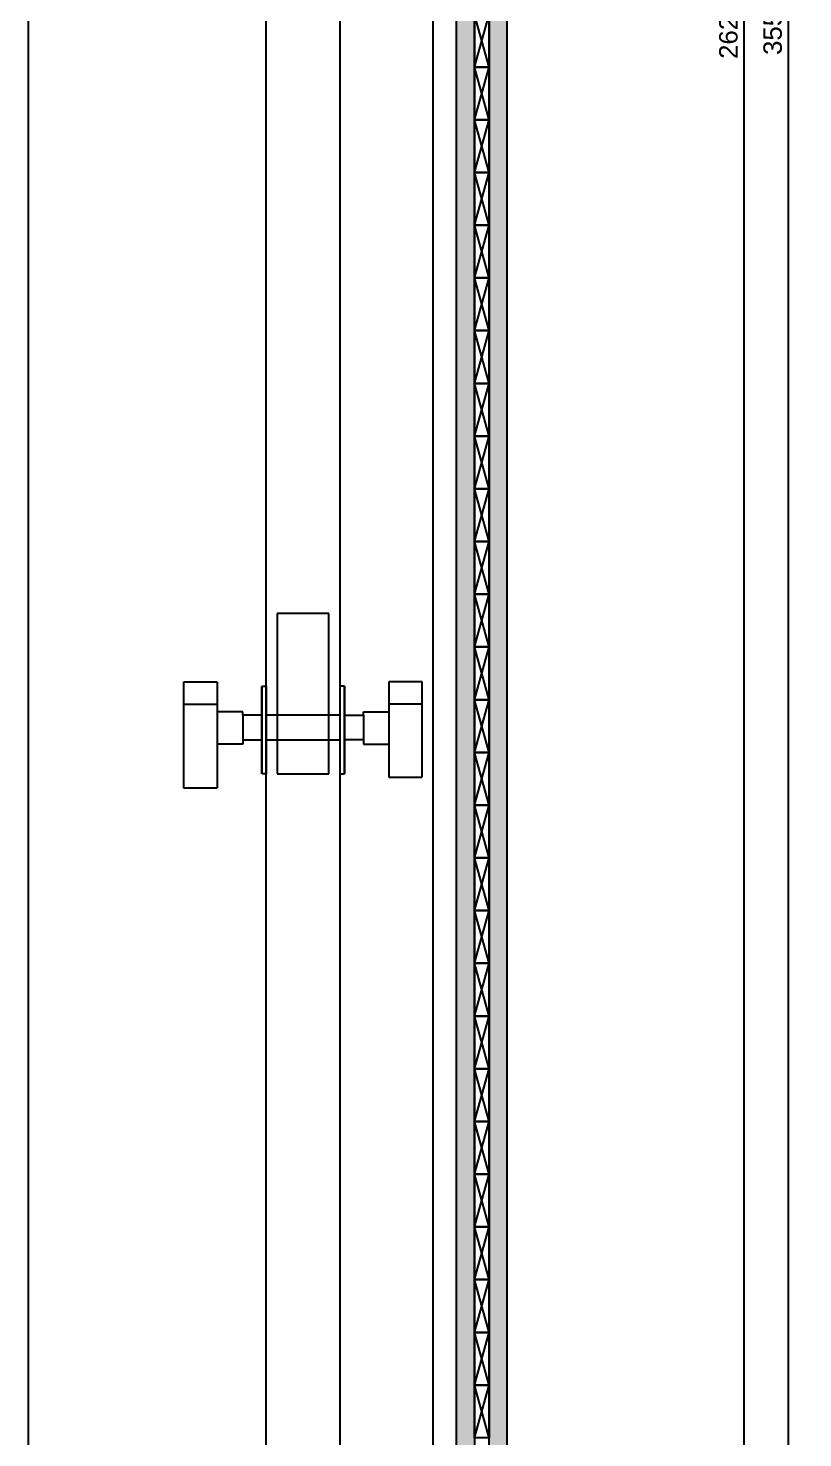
# Model space of a CAD drawing. Header units: millimetres. Extents: x -59920 to -20716, y 18887 to 47087.
# Drawn here: x -30832 to -30307, y 32332 to 33287 of the extents above; entities that cross this region are included whole.
import ezdxf

# ---------------------------------------------------------------- set-up
doc = ezdxf.new("R2010")
doc.units = ezdxf.units.MM
doc.linetypes.add('DASH', pattern=[0.35, 0.25, -0.1])
for name, color, linetype in [('DE-MT', 2, 'Continuous'), ('I-DETL-LW01', 1, 'Continuous'), ('I-DETL-LW02', 2, 'Continuous'), ('I-DETL-LW251', 251, 'Continuous'), ('I-PL-DOOR', 2, 'Continuous'), ('I-SECT-LW03', 3, 'Continuous'), ('PE-尺寸标注', 44, 'Continuous')]:
    doc.layers.add(name, color=color, linetype=linetype)
doc.styles.add('Arial', font='arial.ttf')
doc.dimstyles.new('WALL TYPE$0$Aec-Arch-M-5', dxfattribs={"dimscale": 5, "dimtxt": 2.5, "dimasz": 2, "dimexe": 2, "dimexo": 3, "dimgap": 0.8, "dimtad": 1, "dimdec": 0, "dimrnd": 1, "dimzin": 3, "dimdsep": 46, "dimtxsty": 'Arial', "dimblk": 'WALL TYPE$0$_ArchTick', "dimcen": 2.5, "dimdle": 2, "dimclrt": 256, "dimazin": 2, "dimtfac": 0.75, "dimtdec": 0, "dimtix": 1, "dimtmove": 2, "dimatfit": 2, "dimfxl": 5, "dimtolj": 1, "dimtzin": 0, "dimarcsym": 0})

# ---------------------------------------------------------------- blocks, each defined once
blk = doc.blocks.new('K_1218104211')
at = {"color": 251}
for p, q in [((-17.8688824242563, 0), (17.8688824242563, -10)), ((-17.8688824242563, -10), (17.8688824242563, 0))]:
    blk.add_line(p, q, dxfattribs=at)
blk.add_lwpolyline([(17.8688824242563, -10), (-17.8688824242563, -10), (-17.8688824242563, 0), (17.8688824242563, 0), (17.8688824242563, -10)], close=True, dxfattribs=at)
blk = doc.blocks.new('WALL TYPE$0$_ArchTick')
at = {"color": 0, "linetype": 'ByBlock', "const_width": 0.15}
blk.add_lwpolyline([(-0.5, -0.5), (0.5, 0.5)], dxfattribs=at)
blk = doc.blocks.new('*D83')
at = {"layer": 'DE-MT', "color": 0, "lineweight": -2, "transparency": 16777216}
for p, q in [((-30346.65239771056, 34608.06342533999), (-30346.65239771056, 31963.42524075773)), ((-30485.47442455119, 34598.06342533999), (-30336.65239771056, 34598.06342533999)), ((-30485.4744245507, 31973.42524075773), (-30336.65239771056, 31973.42524075773))]:
    blk.add_line(p, q, dxfattribs=at)
at = {"layer": 'Defpoints', "color": 0, "transparency": 16777216}
for p in [(-30500.47442455119, 34598.06342533999), (-30500.4744245507, 31973.42524075773), (-30346.65239771056, 31973.42524075773)]:
    blk.add_point(p, dxfattribs=at)
at = {"layer": 'DE-MT', "color": 0, "lineweight": -2, "transparency": 16777216, "xscale": 10, "yscale": 10, "zscale": 10}
for p, rotation in [((-30346.65239771056, 34598.06342533999), 90), ((-30346.65239771056, 31973.42524075773), 270)]:
    blk.add_blockref('WALL TYPE$0$_ArchTick', p, dxfattribs=dict(at, rotation=rotation))
at = {"layer": 'DE-MT', "transparency": 16777216, "insert": (-30357.03456005706, 33285.74433304886), "char_height": 12.5, "attachment_point": 5, "rotation": 90, "style": 'Arial'}
blk.add_mtext('\\A1;2625', dxfattribs=at)
blk = doc.blocks.new('*D86')
at = {"layer": 'DE-MT', "color": 0, "lineweight": -2, "transparency": 16777216}
for p, q in [((-30316.65239771062, 35073.42524075762), (-30316.65239771062, 31503.42524075772)), ((-30485.4744245527, 35063.42524075762), (-30306.65239771062, 35063.42524075762)), ((-30485.47442455061, 31513.42524075772), (-30306.65239771062, 31513.42524075772))]:
    blk.add_line(p, q, dxfattribs=at)
at = {"layer": 'Defpoints', "color": 0, "transparency": 16777216}
for p in [(-30500.4744245527, 35063.42524075762), (-30500.47442455061, 31513.42524075772), (-30316.65239771062, 31513.42524075772)]:
    blk.add_point(p, dxfattribs=at)
at = {"layer": 'DE-MT', "color": 0, "lineweight": -2, "transparency": 16777216, "xscale": 10, "yscale": 10, "zscale": 10}
for p, rotation in [((-30316.65239771062, 35063.42524075762), 90), ((-30316.65239771062, 31513.42524075772), 270)]:
    blk.add_blockref('WALL TYPE$0$_ArchTick', p, dxfattribs=dict(at, rotation=rotation))
at = {"layer": 'DE-MT', "transparency": 16777216, "insert": (-30327.03882335862, 33288.42524075767), "char_height": 12.5, "attachment_point": 5, "rotation": 90, "style": 'Arial'}
blk.add_mtext('\\A1;3550', dxfattribs=at)

msp = doc.modelspace()

# ---------------------------------------------------------------- hatches: boundary and pattern name
at = {"layer": 'I-DETL-LW251'}
h = msp.add_hatch(dxfattribs=at)
h.set_pattern_fill('ANSI38', color=250, angle=180)
h.set_pattern_definition([(225, (-1302.621671132649, 62787.51520912216), (2.245064030267289, -2.245064030267289), []), (315, (-1302.621671132649, 62787.51520912216), (6.735192090801866, -2.24506403026729), [7.937500000000002, -4.762500000000001])])
h.paths.add_polyline_path([(-30529.37291003086, 34772.06342533999), (-30529.37291003086, 31799.42524075774), (-30541.37291003086, 31799.42524075774), (-30541.37291003086, 34772.06342533999)])
at = {"layer": 'PE-尺寸标注'}
h = msp.add_hatch(dxfattribs=at)
h.set_pattern_fill('木纹面1', color=250, scale=5.000000000000001, angle=90, style=0, pattern_type=2)
h.set_pattern_definition([(153.43494882, (-1303.488193632649, 62793.44847037216), (1.019972994953378e-09, 19.99999997764121), [4.621368350000001, -17.7393114]), (130.60129465, (-1320.782159882649, 62780.29143102216), (-1.801355620223433e-08, 19.99999998960277), [4.158066500000001, -88.03737800000002]), (130.60129465, (-1340.782159882649, 62790.29143102216), (-1.801355620223433e-08, 19.99999998960277), [4.158066500000001, -88.03737800000002]), (130.60129465, (-1360.782159882649, 62800.29143102216), (1.452601372520235e-08, 19.99999995163994), [4.158066500000001, -88.03737800000002]), (153.43494882, (-1300.693321632643, 62783.30103437216), (1.019972994953378e-09, 19.99999997764121), [4.237007800000001, -18.12367195]), (140.19442891, (-1304.48301663265, 62785.19588187216), (-7.906986176919874e-10, 20.00000001048199), [2.2404905, -75.86200600000001]), (140.19442891, (-1324.48301663265, 62795.19588187216), (-7.906986176919874e-10, 20.00000001048199), [2.2404905, -75.86200600000001]), (140.19442891, (-1344.48301663265, 62805.19588187216), (-7.906986176919874e-10, 20.00000001048199), [2.2404905, -75.86200600000001]), (111.80140949, (-1306.204209132644, 62786.63020892216), (2.658084197193489e-08, 19.99999999207266), [2.868712150000001, -50.98293590000002]), (123.69006753, (-1307.269622082647, 62789.29374132217), (1.246418634970326e-08, 20.00000002516126), [2.521813, -33.53369975000001]), (153.4349488, (-1308.668472232646, 62791.39201657216), (8.00128963085456e-09, 19.99999997764121), [3.355288500000001, -19.00539090000001]), (135, (-1311.669533832654, 62792.89254737216), (7.888609052210118e-31, 19.99999996643937), [2.7178182, -53.85072430000002]), (135, (-1331.669533832654, 62802.89254737216), (7.888609052210118e-31, 19.99999996643937), [2.7178182, -53.85072430000002]), (111.80140949, (-1313.591321482651, 62794.81433502217), (2.658084197193489e-08, 19.99999999207266), [2.19237, -51.65927800000001]), (153.4349488, (-1300.231160782649, 62776.81995392216), (8.00128963085456e-09, 19.99999997764121), [7.189599900000002, -15.1710799]), (140.19442891, (-1306.661734432651, 62780.03524077217), (-7.906986176919874e-10, 20.00000001048199), [4.573562000000001, -73.52893490000001]), (140.19442891, (-1326.661734432651, 62790.03524077217), (-7.906986176919874e-10, 20.00000001048199), [4.573562000000001, -73.52893490000001]), (140.19442891, (-1346.661734432651, 62800.03524077217), (-7.906986176919874e-10, 20.00000001048199), [4.573562000000001, -73.52893490000001]), (123.69006753, (-1310.175241982652, 62782.96316372216), (1.246418634970326e-08, 20.00000002516126), [2.240559500000001, -33.81495340000001]), (105.9453959, (-1311.418080682648, 62784.82742177216), (1.449476086934354e-06, 19.99999999510855), [3.562484500000001, -69.23861445000001]), (123.69006753, (-1312.396770382649, 62788.25283587216), (1.246418634970326e-08, 20.00000002516126), [4.092966500000001, -31.96254620000001]), (140.19442891, (-1314.66713973265, 62791.65838987216), (-7.906986176919874e-10, 20.00000001048199), [5.197338000000001, -72.90515900000001]), (140.19442891, (-1334.66713973265, 62801.65838987216), (-7.906986176919874e-10, 20.00000001048199), [5.197338000000001, -72.90515900000001]), (140.1944289, (-1354.66713973265, 62811.65838987216), (2.699959145147091e-09, 20.00000001048199), [5.197338000000001, -72.90515900000001]), (111.80140949, (-1318.659847482646, 62794.98564972216), (2.658084197193489e-08, 19.99999999207266), [5.714501500000001, -48.13714700000001]), (140.19442891, (-1307.621671132649, 62775.51520912216), (-7.906986176919874e-10, 20.00000001048199), [5.214066750000002, -72.88843]), (140.19442891, (-1327.621671132649, 62785.51520912216), (-7.906986176919874e-10, 20.00000001048199), [5.214066750000002, -72.88843]), (140.19442891, (-1347.621671132649, 62795.51520912216), (-7.906986176919874e-10, 20.00000001048199), [5.214066750000002, -72.88843]), (123.69006753, (-1311.627228132653, 62778.85317332216), (1.246418634970326e-08, 20.00000002516126), [4.838075000000001, -31.21743775000001]), (116.56505118, (-1314.310909332649, 62782.87869502216), (-1.019975215399427e-09, 19.99999997764121), [7.985960000000001, -81.45675900000002]), (116.56505118, (-1334.310909332649, 62792.87869502216), (-1.019975215399427e-09, 19.99999997764121), [7.985960000000001, -81.45675900000002]), (130.60129465, (-1317.882357632654, 62790.02157612216), (-1.801355620223433e-08, 19.99999998960277), [4.319301400000001, -87.87614315000002]), (130.60129465, (-1337.882357632654, 62800.02157612216), (-1.801355620223433e-08, 19.99999998960277), [4.319301400000001, -87.87614315000002]), (130.60129465, (-1357.882357632654, 62810.02157412216), (-1.801355620223433e-08, 19.99999998960277), [4.319301400000001, -87.87614315000002]), (123.69006753, (-1314.405546682654, 62776.84989862216), (1.246418634970326e-08, 20.00000002516126), [2.735791650000001, -33.31972211000001]), (116.5650512, (-1315.92309083265, 62779.12621487216), (-8.00128963085456e-09, 19.99999997764121), [7.158076200000001, -82.28464299999999]), (116.5650512, (-1335.92309083265, 62789.12621487216), (8.144142804589195e-08, 20.00000002236256), [7.158076200000001, -82.28464299999999]), (130.60129465, (-1319.124279632648, 62785.52859287216), (-1.801355620223433e-08, 19.99999998960277), [1.700823, -90.49462155000002]), (130.60129465, (-1339.124279632648, 62795.52859287216), (-1.801355620223433e-08, 19.99999998960277), [1.700823, -90.49462155000002]), (130.60129465, (-1359.124279632648, 62805.52859262216), (-1.801355620223433e-08, 19.99999998960277), [1.700823, -90.49462155000002])])
h.paths.add_polyline_path([(-30507.37291003086, 34796.06342533998), (-30507.37291003086, 31775.42524075774), (-30519.37291003086, 31775.42524075774), (-30519.37291003086, 34796.06342533998)])

# ---------------------------------------------------------------- linework, layer by layer
at = {"color": 8, "elevation": 3.645148675658872}
msp.add_lwpolyline([(-30831.9085342013, 34013.42524075767), (-30831.9085342013, 31813.42524075767)], dxfattribs=at)
at = {"color": 8}
msp.add_lwpolyline([(-30557.43154014833, 34013.42524075767), (-30557.43154014833, 31813.42524075767)], dxfattribs=at)
at = {"layer": 'I-DETL-LW01', "elevation": 0.4748328055727624}
msp.add_lwpolyline([(-30529.37291003086, 34772.06342533999), (-30529.37291003086, 31799.42524075774), (-30541.37291003086, 31799.42524075774), (-30541.37291003086, 34772.06342533999)], close=True, dxfattribs=at)
at = {"layer": 'I-DETL-LW02', "elevation": 0.4748328055727624}
msp.add_lwpolyline([(-30507.37291003086, 34796.06342533998), (-30507.37291003086, 31775.42524075774), (-30519.37291003086, 31775.42524075774), (-30519.37291003086, 34796.06342533998)], close=True, dxfattribs=at)
at = {"layer": 'I-PL-DOOR', "color": 251, "linetype": 'DASH', "ltscale": 1.4}
for p, q in [((-30673.50344294358, 32841.21427070114), (-30673.50344294358, 32781.73461874735)), ((-30617.50344294362, 32841.21427070114), (-30617.50344294362, 32781.73461874735)), ((-30726.3527209293, 32828.91070796728), (-30703.70531170637, 32828.91070796728)), ((-30686.40504351755, 32823.65093027495), (-30703.70531170637, 32823.65093027495)), ((-30703.70531170637, 32823.65093027495), (-30703.70531170637, 32801.69481990228)), ((-30686.40504351755, 32821.35204252622), (-30686.40504351755, 32823.65093027495)), ((-30604.60184236965, 32823.65093027495), (-30587.30157418083, 32823.65093027495)), ((-30604.60184236965, 32821.35204252622), (-30604.60184236965, 32823.65093027495)), ((-30564.6541649579, 32828.91070796728), (-30587.30157418083, 32828.91070796728)), ((-30587.30157418083, 32823.65093027495), (-30587.30157418083, 32801.69481990228)), ((-30620.50344294362, 32821.35204252622), (-30670.50344294358, 32821.35204252622)), ((-30686.40504351755, 32804.70696767784), (-30686.40504351755, 32801.69481990222)), ((-30670.50344294358, 32804.70696767784), (-30620.50344294362, 32804.70696767784)), ((-30604.60184236965, 32804.70696767784), (-30604.60184236965, 32801.69481990222)), ((-30686.40504351755, 32801.69481990222), (-30703.70531170637, 32801.69481990228)), ((-30604.60184236965, 32801.69481990222), (-30587.30157418083, 32801.69481990228))]:
    msp.add_line(p, q, dxfattribs=at)
for points in [[(-30628.0034429436, 32781.73461874735), (-30628.0034429436, 32890.47444472425), (-30663.0034429436, 32890.47444472425), (-30663.0034429436, 32781.73461874735)], [(-30726.3527209293, 32843.98036950336), (-30703.70531170637, 32843.98036950336), (-30703.70531170637, 32771.89239784712), (-30726.3527209293, 32771.89239784712)], [(-30564.6541649579, 32843.98036950336), (-30587.30157418083, 32843.98036950336), (-30587.30157418083, 32779.44231832788), (-30564.6541649579, 32779.44231832788)], [(-30673.50344294358, 32781.73461874735), (-30673.50344294358, 32841.21427070114), (-30670.50344294358, 32841.21427070114), (-30670.50344294358, 32781.73461874735)], [(-30617.50344294362, 32781.73461874735), (-30617.50344294362, 32841.21427070114), (-30620.50344294362, 32841.21427070114), (-30620.50344294362, 32781.73461874735)], [(-30673.50344294358, 32821.35204252622), (-30686.40504351755, 32821.35204252622), (-30686.40504351755, 32804.70696767784), (-30673.50344294358, 32804.70696767784)], [(-30617.50344294362, 32821.35204252622), (-30604.60184236965, 32821.35204252622), (-30604.60184236965, 32804.70696767784), (-30617.50344294362, 32804.70696767784)]]:
    msp.add_lwpolyline(points, close=True, dxfattribs=at)
at = {"layer": 'I-SECT-LW03'}
msp.add_lwpolyline([(-30620.50344294362, 33990.42666091481), (-30620.50344294362, 31836.58487384659), (-30670.50344294358, 31836.58487384659), (-30670.50344294358, 33990.42666091481)], close=True, dxfattribs=at)

# ---------------------------------------------------------------- block references
at = {"rotation": 90}
for p in [(-30529.37291003086, 33278.65254049101, 0.4748328055727624), (-30529.37291003086, 33242.9147756425, 0.4748328055727624), (-30529.37291003086, 33207.17701079399, 0.4748328055727624), (-30529.37291003086, 33171.43924594548, 0.4748328055727624), (-30529.37291003086, 33135.70148109696, 0.4748328055727624), (-30529.37291003086, 33099.96371624845, 0.4748328055727624), (-30529.37291003086, 33064.22595139994, 0.4748328055727624), (-30529.37291003086, 33028.48818655143, 0.4748328055727624), (-30529.37291003086, 32992.75042170291, 0.4748328055727624), (-30529.37291003086, 32957.0126568544, 0.4748328055727624), (-30529.37291003086, 32921.27489200589, 0.4748328055727624), (-30529.37291003086, 32885.53712715737, 0.4748328055727624), (-30529.37291003086, 32849.79936230886, 0.4748328055727624), (-30529.37291003086, 32814.06159746035, 0.4748328055727624), (-30529.37291003086, 32778.32383261184, 0.4748328055727624), (-30529.37291003086, 32742.58606776332, 0.4748328055727624), (-30529.37291003086, 32706.84830291481, 0.4748328055727624), (-30529.37291003086, 32671.1105380663, 0.4748328055727624), (-30529.37291003086, 32635.37277321779, 0.4748328055727624), (-30529.37291003086, 32599.63500836927, 0.4748328055727624), (-30529.37291003086, 32563.89724352076, 0.4748328055727624), (-30529.37291003086, 32528.15947867225, 0.4748328055727624), (-30529.37291003086, 32492.42171382374, 0.4748328055727624), (-30529.37291003086, 32456.68394897522, 0.4748328055727624), (-30529.37291003086, 32420.94618412671, 0.4748328055727624), (-30529.37291003086, 32385.2084192782, 0.4748328055727624), (-30529.37291003086, 32349.47065442969, 0.4748328055727624)]:
    msp.add_blockref('K_1218104211', p, dxfattribs=at)

# ---------------------------------------------------------------- dimensions: what is measured, and where the dimension line sits
at = {"layer": 'DE-MT'}
for base, p1, p2, picture, middle in [((-30316.65239771062, 31513.42524075772), (-30500.47442455269, 35063.42524075761), (-30500.47442455059, 31513.4252407577), '*D86', (-30327.03882335862, 33288.42524075767)), ((-30346.65239771056, 31973.42524075773), (-30500.47442455118, 34598.06342533998), (-30500.47442455068, 31973.42524075771), '*D83', (-30357.03456005706, 33285.74433304886))]:
    dim = msp.add_linear_dim(base=base, p1=p1, p2=p2, angle=90, dimstyle='WALL TYPE$0$Aec-Arch-M-5', override={"dimzin": 8}, dxfattribs=at)
    dim.commit()
    dim.dimension.update_dxf_attribs({"geometry": picture, "text_midpoint": middle})

doc.saveas('drawing.dxf')
